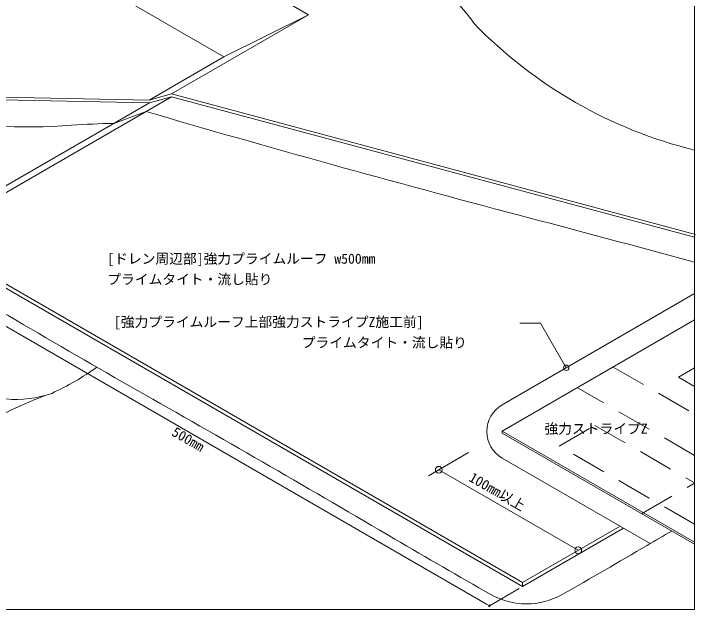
# Model space of a CAD drawing. Units: millimetres, scale not verified. Extents: x -690 to 690, y -478 to 477.
# Drawn here: x 194.8 to 690.2, y -477.5 to -44.8 of the extents above; entities that cross this region are included whole.
import ezdxf
from ezdxf.enums import TextEntityAlignment as Align

# ---------------------------------------------------------------- set-up
doc = ezdxf.new("R2010")
doc.units = ezdxf.units.MM
doc.header["$LTSCALE"] = 2
doc.linetypes.add('USER1', pattern=[19.05, 12.7, -6.35])
for name, color, linetype, lineweight in [('0-0_0', 7, 'Continuous', 18), ('0-4_BOUSUI', 1, 'Continuous', 18), ('0-5_MOJI', 7, 'Continuous', 18), ('0-6_sunpo', 7, 'Continuous', 18), ('0-7_WAKU', 7, 'Continuous', 18), ('0-8_bousui2', 7, 'USER1', 5)]:
    doc.layers.add(name, color=color, linetype=linetype, lineweight=lineweight)
doc.styles.add('ＭＳ ゴシック', font='')
doc.styles.get('ＭＳ ゴシック').set_extended_font_data('MS Gothic')

# ---------------------------------------------------------------- blocks, each defined once
blk = doc.blocks.new('_DOT')
at = {"layer": '0-0_0', "lineweight": 5}
for p, q in [((-0.5, 0), (-1, 0)), ((0.25, 0), (-0.25, 0))]:
    blk.add_line(p, q, dxfattribs=at)
blk.add_circle((0, 0), 0.25, dxfattribs=at)

msp = doc.modelspace()

# ---------------------------------------------------------------- linework, layer by layer
at = {"layer": '0-4_BOUSUI'}
for p, q in [((309.587, -103.126), (409.153, -45.641)), ((347.535, -76.141), (293.184, -107.521)), ((-200.169, -399.501), (309.587, -105.194)), ((267.536, -124.472), (291.039, -115.902)), ((564.532, -458.001), (131.519, -208.001)), ((689.661, -248.136), (549.803, -328.883)), ((549.809, -349.501), (549.809, -348.001)), ((689.661, -430.245), (549.809, -349.501)), ((549.803, -367.645), (657.35, -429.737)), ((564.532, -461.001), (638.016, -418.575))]:
    msp.add_line(p, q, dxfattribs=at)
for points in [[(-212.575, 0.336), (1.249, 123.787), (32.061, 172.073), (409.153, -45.641)], [(1.249, 123.787), (347.535, -76.141), (409.153, -45.641)], [(-196.938, -97.706), (293.184, -107.521), (309.587, -103.126), (690.178, -205.105)], [(-196.938, -99.636), (293.427, -109.524), (309.587, -105.194), (689.661, -207.034)], [(293.427, -109.524), (-230.48, -412.001), (-117.03, -477.501)], [(564.532, -461.001), (131.519, -211.001), (131.519, -208.001)], [(689.661, -428.745), (549.809, -348.001), (689.661, -267.258)], [(564.532, -461.001), (564.532, -458.001), (635.418, -417.075)]]:
    msp.add_lwpolyline(points, dxfattribs=at)
for centre, radius, start, end in [((381.627, -156.82), 181.167, 35.35676, 77.57576), ((769.494, 181.095), 334.635, 224.14829, 256.19797), ((3249.311, 10012.223), 10551.317, 253.71772, 255.24057), ((203.351, 334.245), 461.32, 260.43444, 274.17526), ((275.231, -635.45), 511.036, 90.86283, 94.29726), ((-3472.129, -15500.533), 15831.982, 74.75943, 75.24057), ((3896.311, 6023.728), 7298.441, 238.78557, 240.39077), ((136.662, -133.773), 205.567, 294.662, 305.25177), ((196.562, -246.982), 78.023, 240, 289.36881), ((293.451, -533.354), 224.303, 108.45698, 123.04796), ((-6009.917, -11443.514), 12782.348, 59.53024, 60.46976), ((560.992, -348.264), 22.379, 120, 240), ((3165.97, -4698.72), 4951.504, 120.23086, 120.46976), ((3091.761, 4030.889), 5170.304, 239.55357, 240.44643), ((-1552.79, 3321.824), 4354.184, 299.53024, 300.46976), ((567.444, -421.067), 52.484, 240.46976, 299.53024)]:
    msp.add_arc(centre, radius, start, end, dxfattribs=at)
at = {"layer": '0-5_MOJI'}
for p in [(562.581, -269.544), (596.331, -302.02)]:
    msp.add_line(p, (577.581, -269.544), dxfattribs=at)
msp.add_circle((596.331, -302.02), 2, dxfattribs=at)
at = {"layer": '0-6_sunpo'}
for p, q in [((109.623, -226.143), (538.306, -473.643)), ((525.433, -363.575), (496.191, -380.458)), ((503.73, -376.105), (605.055, -434.605)), ((562.032, -462.445), (540.471, -474.893))]:
    msp.add_line(p, q, dxfattribs=at)
for centre in [(503.73, -376.105), (605.055, -434.605)]:
    msp.add_circle(centre, 2.5, dxfattribs=at)
at = {"layer": '0-7_WAKU'}
msp.add_lwpolyline([(-690.339, -477.501), (689.661, -477.501), (689.661, 477.499), (-690.339, 477.499)], close=True, dxfattribs=at)
at = {"layer": '0-8_bousui2'}
for p, q in [((630.413, -301.465), (689.661, -335.671)), ((689.661, -365.671), (604.432, -316.465)), ((651.134, -408.001), (689.661, -385.758))]:
    msp.add_line(p, q, dxfattribs=at)
for points in [[(689.661, -315.671), (677.849, -308.852), (689.661, -302.032)], [(689.661, -415.671), (591.246, -358.852), (617.227, -343.852), (689.661, -385.671)]]:
    msp.add_lwpolyline(points, dxfattribs=at)

# ---------------------------------------------------------------- block references
at = {"layer": '0-6_sunpo', "xscale": 2.5, "yscale": 2.5, "rotation": 330}
msp.add_blockref('_DOT', (540.471, -474.893), dxfattribs=at)

# ---------------------------------------------------------------- texts
at = {"layer": '0-5_MOJI', "style": 'ＭＳ ゴシック'}
for s, p in [('[ドレン周辺部]強力プライムルーフ w500mm', (262.846, -228.621)), ('プライムタイト・流し貼り', (262.846, -243.621)), ('[強力プライムルーフ上部強力ストライプZ施工前]', (267.696, -274.544)), ('プライムタイト・流し貼り', (404.142, -289.544)), ('強力ストライプZ', (580.534, -352.103))]:
    msp.add_text(s, height=7.331, dxfattribs=at).set_placement(p, align=Align.BOTTOM_LEFT)
at = {"layer": '0-6_sunpo', "style": 'ＭＳ ゴシック'}
for s, p in [('500mm', (307.889, -352.736)), ('100mm以上', (523.86, -385.774))]:
    msp.add_text(s, height=7.331, rotation=330, dxfattribs=at).set_placement(p, align=Align.BOTTOM_LEFT)

doc.saveas('drawing.dxf')
